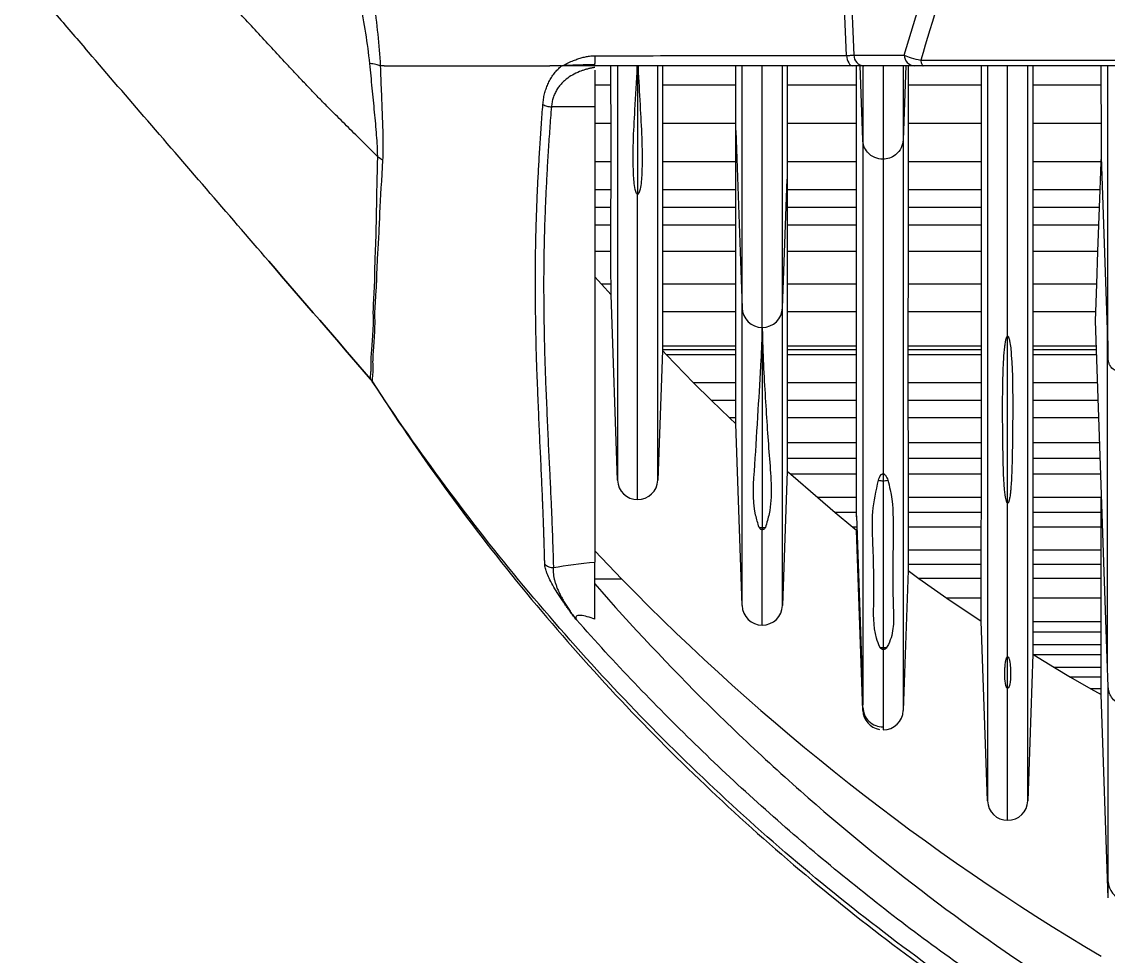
# Model space of a CAD drawing. Extents: x 9.3 to 87.2, y 0.6 to 68.8.
# Drawn here: x 34.091 to 36.881, y 4.716 to 7.114 of the extents above; entities that cross this region are included whole.
import ezdxf

# ---------------------------------------------------------------- set-up
doc = ezdxf.new("R2010")
doc.units = 0
doc.header["$MEASUREMENT"] = 0
doc.layers.add('OBJECT', color=7, linetype='CONTINUOUS')

msp = doc.modelspace()

# ---------------------------------------------------------------- linework, layer by layer
at = {"layer": 'OBJECT'}
for p, q in [((36.3994, 7.0162), (38.1525, 7.0162)), ((35.0219, 7.0012), (35.0117, 7.0012)), ((35.4771, 7.0012), (35.4786, 7.0012)), ((35.5625, 6.9899), (35.5625, 6.896)), ((35.604, 6.9517), (35.6039, 7.0012)), ((35.6725, 7), (35.6725, 6.6714)), ((35.7361, 7.0012), (35.7361, 6.9517)), ((35.9246, 6.9517), (35.9246, 7.0012)), ((36.0561, 7.0012), (36.0561, 6.9517)), ((36.2341, 6.9517), (36.2341, 7.0012)), ((36.2504, 6.8117), (36.2438, 7.0012)), ((36.3828, 7.0012), (36.2533, 7.0012)), ((36.3609, 7.0012), (36.3543, 6.8117)), ((36.3668, 7.0012), (36.3668, 6.9517)), ((38.1525, 7.0012), (36.4057, 7.0012)), ((36.555, 6.9517), (36.555, 7.0012)), ((36.687, 7.0012), (36.687, 6.9517)), ((36.863, 6.9517), (36.863, 7.0012)), ((35.604, 6.9517), (35.5625, 6.9517)), ((35.6041, 6.8531), (35.604, 6.9517)), ((35.7361, 6.9517), (35.7361, 6.8531)), ((35.9246, 6.9517), (35.7361, 6.9517)), ((35.9247, 6.8531), (35.9246, 6.9517)), ((36.0561, 6.9517), (36.056, 6.8531)), ((36.2341, 6.9517), (36.0561, 6.9517)), ((36.2342, 6.8531), (36.2341, 6.9517)), ((36.555, 6.9517), (36.3668, 6.9517)), ((36.3668, 6.9517), (36.3668, 6.8531)), ((36.5551, 6.8531), (36.555, 6.9517)), ((36.687, 6.9517), (36.6869, 6.8531)), ((36.863, 6.9517), (36.687, 6.9517)), ((36.8631, 6.8531), (36.863, 6.9517)), ((35.5625, 6.896), (35.451, 6.896)), ((35.5625, 6.896), (35.5625, 5.7279)), ((35.6041, 6.8531), (35.5625, 6.8531)), ((35.6041, 6.7554), (35.6041, 6.8531)), ((35.7361, 6.8531), (35.736, 6.7554)), ((35.9247, 6.8531), (35.7361, 6.8531)), ((35.9246, 6.7554), (35.9247, 6.8354)), ((35.9247, 6.8354), (35.9247, 6.8531)), ((35.9247, 6.8354), (35.9406, 6.3802)), ((36.056, 6.8531), (36.056, 6.7554)), ((36.2342, 6.8531), (36.056, 6.8531)), ((36.2342, 6.7554), (36.2342, 6.8531)), ((36.3668, 6.8531), (36.3668, 6.7554)), ((36.5551, 6.8531), (36.3668, 6.8531)), ((36.5551, 6.7554), (36.5551, 6.8531)), ((36.6869, 6.8531), (36.6869, 6.7554)), ((36.8631, 6.8531), (36.6869, 6.8531)), ((36.8631, 6.7676), (36.8631, 6.8531)), ((35.6041, 6.7554), (35.5625, 6.7554)), ((35.6041, 6.6833), (35.6041, 6.7554)), ((35.736, 6.7554), (35.7359, 6.6833)), ((35.9246, 6.7554), (35.736, 6.7554)), ((35.9245, 6.6833), (35.9246, 6.7554)), ((36.056, 6.7554), (36.056, 6.7105)), ((36.2342, 6.7554), (36.056, 6.7554)), ((36.2343, 6.6833), (36.2342, 6.7554)), ((36.3024, 6.7615), (36.3025, 6.7615)), ((36.3668, 6.7554), (36.3668, 6.6833)), ((36.5551, 6.7554), (36.3668, 6.7554)), ((36.5551, 6.6833), (36.5551, 6.7554)), ((36.6869, 6.7554), (36.6868, 6.6833)), ((36.8626, 6.7554), (36.6869, 6.7554)), ((36.8599, 6.6833), (36.8626, 6.7554)), ((36.8626, 6.7554), (36.8631, 6.7676)), ((36.8786, 6.3241), (36.8631, 6.7676)), ((36.0445, 6.3802), (36.056, 6.7105)), ((36.056, 6.7105), (36.056, 6.6833)), ((35.6041, 6.6833), (35.5625, 6.6833)), ((35.604, 6.6376), (35.6041, 6.6833)), ((35.7359, 6.6833), (35.7359, 6.6376)), ((35.9245, 6.6833), (35.7359, 6.6833)), ((35.9245, 6.6376), (35.9245, 6.6833)), ((36.2343, 6.6833), (36.056, 6.6833)), ((36.056, 6.6833), (36.0561, 6.6376)), ((36.2343, 6.6376), (36.2343, 6.6833)), ((36.3668, 6.6833), (36.3668, 6.6376)), ((36.5551, 6.6833), (36.3668, 6.6833)), ((36.5552, 6.6376), (36.5551, 6.6833)), ((36.6868, 6.6833), (36.6868, 6.6376)), ((36.8599, 6.6833), (36.6868, 6.6833)), ((36.8582, 6.6376), (36.8599, 6.6833)), ((35.604, 6.6376), (35.5625, 6.6376)), ((35.604, 6.5923), (35.604, 6.6376)), ((35.7359, 6.6376), (35.7359, 6.5923)), ((35.9245, 6.6376), (35.7359, 6.6376)), ((35.9245, 6.5923), (35.9245, 6.6376)), ((36.2343, 6.6376), (36.0561, 6.6376)), ((36.0561, 6.6376), (36.0561, 6.5923)), ((36.2343, 6.5923), (36.2343, 6.6376)), ((36.3668, 6.6376), (36.3668, 6.5923)), ((36.5552, 6.6376), (36.3668, 6.6376)), ((36.5552, 6.5923), (36.5552, 6.6376)), ((36.6868, 6.6376), (36.6868, 6.5923)), ((36.8582, 6.6376), (36.6868, 6.6376)), ((36.8566, 6.5923), (36.8582, 6.6376)), ((35.604, 6.5923), (35.5625, 6.5923)), ((35.604, 6.5252), (35.604, 6.5923)), ((35.7359, 6.5923), (35.736, 6.5252)), ((35.9245, 6.5923), (35.7359, 6.5923)), ((35.9245, 6.5252), (35.9245, 6.5923)), ((36.2343, 6.5923), (36.0561, 6.5923)), ((36.0561, 6.5923), (36.0562, 6.5252)), ((36.2344, 6.5252), (36.2343, 6.5923)), ((36.3668, 6.5923), (36.3667, 6.5252)), ((36.5552, 6.5923), (36.3668, 6.5923)), ((36.5552, 6.5252), (36.5552, 6.5923)), ((36.6868, 6.5923), (36.6868, 6.5252)), ((36.8566, 6.5923), (36.6868, 6.5923)), ((36.8542, 6.5252), (36.8566, 6.5923)), ((35.604, 6.5252), (35.5625, 6.5252)), ((35.736, 6.5252), (35.7361, 6.4408)), ((35.9245, 6.5252), (35.736, 6.5252)), ((35.9245, 6.4408), (35.9245, 6.5252)), ((36.2344, 6.5252), (36.0562, 6.5252)), ((36.0562, 6.5252), (36.0562, 6.4408)), ((36.2345, 6.4408), (36.2344, 6.5252)), ((36.3667, 6.5252), (36.3667, 6.4408)), ((36.5552, 6.5252), (36.3667, 6.5252)), ((36.5552, 6.4408), (36.5552, 6.5252)), ((36.6868, 6.5252), (36.6868, 6.4408)), ((36.8542, 6.5252), (36.6868, 6.5252)), ((36.8513, 6.4408), (36.8542, 6.5252)), ((35.5625, 6.4602), (35.5796, 6.4408)), ((35.5796, 6.4408), (35.6042, 6.4135)), ((35.6041, 6.4408), (35.5796, 6.4408)), ((35.7361, 6.4408), (35.7361, 6.3702)), ((35.9245, 6.4408), (35.7361, 6.4408)), ((35.9244, 6.3702), (35.9245, 6.4408)), ((36.0562, 6.4408), (36.0562, 6.3702)), ((36.2345, 6.4408), (36.0562, 6.4408)), ((36.2345, 6.3702), (36.2345, 6.4408)), ((36.3667, 6.4408), (36.3666, 6.3702)), ((36.5552, 6.4408), (36.3667, 6.4408)), ((36.5552, 6.3702), (36.5552, 6.4408)), ((36.6868, 6.4408), (36.6868, 6.3702)), ((36.8513, 6.4408), (36.6868, 6.4408)), ((36.8489, 6.3702), (36.8513, 6.4408)), ((35.6208, 5.9382), (35.6042, 6.4135)), ((35.9244, 6.3702), (35.7361, 6.3702)), ((35.9242, 6.2823), (35.9244, 6.3702)), ((36.0562, 6.3702), (36.0563, 6.2823)), ((36.2345, 6.3702), (36.0562, 6.3702)), ((36.2346, 6.2823), (36.2345, 6.3702)), ((36.3666, 6.3702), (36.3666, 6.2823)), ((36.5552, 6.3702), (36.3666, 6.3702)), ((36.5552, 6.2823), (36.5552, 6.3702)), ((36.6868, 6.3702), (36.6868, 6.2823)), ((36.8489, 6.3702), (36.6868, 6.3702)), ((36.848, 6.3469), (36.8489, 6.3702)), ((36.8792, 5.4553), (36.848, 6.3469)), ((35.9925, 6.3299), (35.9925, 6.3299)), ((35.9925, 6.3299), (35.9925, 5.8164)), ((36.6225, 5.8792), (36.6225, 6.3074)), ((35.7359, 6.2823), (35.7359, 6.2724)), ((35.9242, 6.2823), (35.7359, 6.2823)), ((35.9242, 6.2724), (35.9242, 6.2823)), ((36.0563, 6.2823), (36.0563, 6.2724)), ((36.2346, 6.2823), (36.0563, 6.2823)), ((36.2346, 6.2724), (36.2346, 6.2823)), ((36.3666, 6.2823), (36.3666, 6.2724)), ((36.5552, 6.2823), (36.3666, 6.2823)), ((36.5552, 6.2724), (36.5552, 6.2823)), ((36.6868, 6.2823), (36.6868, 6.2724)), ((36.8503, 6.2823), (36.6868, 6.2823)), ((35.7359, 6.2709), (35.7243, 5.9382)), ((35.7359, 6.2724), (35.7359, 6.2709)), ((35.9242, 6.2724), (35.7359, 6.2724)), ((35.7359, 6.2709), (35.7465, 6.2598)), ((35.7465, 6.2598), (35.8163, 6.1881)), ((35.9242, 6.2598), (35.7465, 6.2598)), ((35.9242, 6.2598), (35.9242, 6.2724)), ((35.9242, 6.1881), (35.9242, 6.2598)), ((36.0563, 6.2724), (36.0563, 6.2598)), ((36.2346, 6.2724), (36.0563, 6.2724)), ((36.0563, 6.2598), (36.0564, 6.1881)), ((36.2346, 6.2598), (36.0563, 6.2598)), ((36.2346, 6.2598), (36.2346, 6.2724)), ((36.2346, 6.1881), (36.2346, 6.2598)), ((36.3666, 6.2724), (36.3666, 6.2598)), ((36.5552, 6.2724), (36.3666, 6.2724)), ((36.3666, 6.2598), (36.3666, 6.1881)), ((36.5552, 6.2598), (36.3666, 6.2598)), ((36.5551, 6.1881), (36.5552, 6.2598)), ((36.5552, 6.2598), (36.5552, 6.2724)), ((36.6868, 6.2724), (36.6868, 6.2598)), ((36.8506, 6.2724), (36.6868, 6.2724)), ((36.6868, 6.2598), (36.6868, 6.1881)), ((36.8511, 6.2598), (36.6868, 6.2598)), ((35.8163, 6.1881), (35.8619, 6.1427)), ((35.9242, 6.1881), (35.8163, 6.1881)), ((35.9242, 6.1427), (35.9242, 6.1881)), ((36.0564, 6.1881), (36.0565, 6.1427)), ((36.2346, 6.1881), (36.0564, 6.1881)), ((36.2346, 6.1427), (36.2346, 6.1881)), ((36.3666, 6.1881), (36.3666, 6.1427)), ((36.5551, 6.1881), (36.3666, 6.1881)), ((36.5551, 6.1427), (36.5551, 6.1881)), ((36.6868, 6.1881), (36.6869, 6.1427)), ((36.8536, 6.1881), (36.6868, 6.1881)), ((35.8619, 6.1427), (35.9081, 6.0979)), ((35.9242, 6.1427), (35.8619, 6.1427)), ((35.9243, 6.0979), (35.9242, 6.1427)), ((36.0565, 6.1427), (36.0566, 6.0979)), ((36.2346, 6.1427), (36.0565, 6.1427)), ((36.2346, 6.0979), (36.2346, 6.1427)), ((36.3666, 6.1427), (36.3666, 6.0979)), ((36.5551, 6.1427), (36.3666, 6.1427)), ((36.5551, 6.0979), (36.5551, 6.1427)), ((36.6869, 6.1427), (36.6869, 6.0979)), ((36.8552, 6.1427), (36.6869, 6.1427)), ((35.9081, 6.0979), (35.9243, 6.0827)), ((35.9243, 6.0979), (35.9081, 6.0979)), ((35.9243, 6.0827), (35.9243, 6.0979)), ((35.9406, 5.6164), (35.9243, 6.0827)), ((36.0566, 6.0979), (36.0566, 6.0338)), ((36.2346, 6.0979), (36.0566, 6.0979)), ((36.2345, 6.0338), (36.2346, 6.0979)), ((36.3666, 6.0979), (36.3667, 6.0338)), ((36.5551, 6.0979), (36.3666, 6.0979)), ((36.5551, 6.0338), (36.5551, 6.0979)), ((36.6869, 6.0979), (36.6869, 6.0338)), ((36.8567, 6.0979), (36.6869, 6.0979)), ((36.0566, 6.0338), (36.0566, 5.9933)), ((36.2345, 6.0338), (36.0566, 6.0338)), ((36.2344, 5.9933), (36.2345, 6.0338)), ((36.3667, 6.0338), (36.3667, 5.9933)), ((36.5551, 6.0338), (36.3667, 6.0338)), ((36.5551, 5.9933), (36.5551, 6.0338)), ((36.6869, 6.0338), (36.6869, 5.9933)), ((36.859, 6.0338), (36.6869, 6.0338)), ((36.2344, 5.9933), (36.0566, 5.9933)), ((36.2343, 5.9536), (36.2344, 5.9933)), ((36.3667, 5.9933), (36.3668, 5.9536)), ((36.5551, 5.9933), (36.3667, 5.9933)), ((36.5551, 5.9536), (36.5551, 5.9933)), ((36.6869, 5.9933), (36.6869, 5.9536)), ((36.8604, 5.9933), (36.6869, 5.9933)), ((36.0565, 5.9615), (36.0445, 5.6164)), ((36.0565, 5.9615), (36.0655, 5.9536)), ((36.0655, 5.9536), (36.135, 5.8934)), ((36.2343, 5.9536), (36.0655, 5.9536)), ((36.2343, 5.8934), (36.2343, 5.9536)), ((36.3025, 5.9547), (36.3025, 5.9368)), ((36.3668, 5.9536), (36.3669, 5.8934)), ((36.5551, 5.9536), (36.3668, 5.9536)), ((36.555, 5.8934), (36.5551, 5.9536)), ((36.6869, 5.9536), (36.6869, 5.8934)), ((36.8618, 5.9536), (36.6869, 5.9536)), ((36.3025, 5.9368), (36.3025, 5.5085)), ((36.135, 5.8934), (36.1797, 5.8553)), ((36.2343, 5.8934), (36.135, 5.8934)), ((36.2343, 5.8553), (36.2343, 5.8934)), ((36.3669, 5.8934), (36.367, 5.8553)), ((36.555, 5.8934), (36.3669, 5.8934)), ((36.555, 5.8553), (36.555, 5.8934)), ((36.6869, 5.8934), (36.687, 5.8553)), ((36.8627, 5.8934), (36.6869, 5.8934)), ((36.8626, 5.8553), (36.8627, 5.8934)), ((36.1797, 5.8553), (36.2253, 5.8172)), ((36.2343, 5.8553), (36.1797, 5.8553)), ((36.2341, 5.8468), (36.2505, 5.3771)), ((36.2343, 5.8443), (36.2343, 5.8553)), ((36.367, 5.8553), (36.367, 5.8172)), ((36.555, 5.8553), (36.367, 5.8553)), ((36.5549, 5.8172), (36.555, 5.8553)), ((36.687, 5.8553), (36.687, 5.8172)), ((36.8626, 5.8553), (36.687, 5.8553)), ((36.8625, 5.8172), (36.8626, 5.8553)), ((35.9925, 5.8164), (35.9925, 5.8109)), ((36.2253, 5.8172), (36.2344, 5.8099)), ((36.2344, 5.8172), (36.2253, 5.8172)), ((36.2505, 5.3474), (36.2344, 5.8099)), ((36.367, 5.8172), (36.367, 5.7587)), ((36.5549, 5.8172), (36.367, 5.8172)), ((36.5548, 5.7587), (36.5549, 5.8172)), ((36.687, 5.8172), (36.687, 5.7587)), ((36.8625, 5.8172), (36.687, 5.8172)), ((36.8624, 5.7587), (36.8625, 5.8172)), ((35.6322, 5.6839), (35.5625, 5.7564)), ((36.367, 5.7587), (36.367, 5.7219)), ((36.5548, 5.7587), (36.367, 5.7587)), ((36.5547, 5.7219), (36.5548, 5.7587)), ((36.687, 5.7587), (36.6871, 5.7219)), ((36.8624, 5.7587), (36.687, 5.7587)), ((36.8623, 5.7219), (36.8624, 5.7587)), ((36.367, 5.7219), (36.367, 5.7064)), ((36.5547, 5.7219), (36.367, 5.7219)), ((36.5547, 5.6858), (36.5547, 5.7219)), ((36.6871, 5.7219), (36.6873, 5.6858)), ((36.8623, 5.7219), (36.6871, 5.7219)), ((36.8623, 5.6858), (36.8623, 5.7219)), ((36.367, 5.7064), (36.3545, 5.3474)), ((36.367, 5.7064), (36.3948, 5.6858)), ((35.6322, 5.6839), (35.5625, 5.6839)), ((36.3948, 5.6858), (36.4666, 5.6355)), ((36.5547, 5.6858), (36.3948, 5.6858)), ((36.5547, 5.6355), (36.5547, 5.6858)), ((36.6873, 5.6858), (36.6874, 5.6355)), ((36.8623, 5.6858), (36.6873, 5.6858)), ((36.8622, 5.6355), (36.8623, 5.6858)), ((36.4666, 5.6355), (36.5547, 5.5767)), ((36.5547, 5.6355), (36.4666, 5.6355)), ((36.6874, 5.6355), (36.6875, 5.5746)), ((36.8622, 5.6355), (36.6874, 5.6355)), ((36.8622, 5.5746), (36.8622, 5.6355)), ((36.5708, 5.1152), (36.5547, 5.5767)), ((36.6875, 5.5746), (36.6875, 5.5482)), ((36.8622, 5.5746), (36.6875, 5.5746)), ((36.8622, 5.5482), (36.8622, 5.5746)), ((36.6875, 5.5482), (36.6874, 5.5153)), ((36.8622, 5.5482), (36.6875, 5.5482)), ((36.8622, 5.5153), (36.8622, 5.5482)), ((36.3025, 5.5085), (36.3025, 5.5034)), ((36.6874, 5.5153), (36.6874, 5.4912)), ((36.8622, 5.5153), (36.6874, 5.5153)), ((36.8623, 5.4895), (36.8622, 5.5153)), ((36.6225, 5.4043), (36.6225, 5.485)), ((36.6874, 5.4912), (36.6743, 5.1152)), ((36.6874, 5.4912), (36.6901, 5.4895)), ((36.6901, 5.4895), (36.7424, 5.4572)), ((36.8623, 5.4895), (36.6901, 5.4895)), ((36.8624, 5.4572), (36.8623, 5.4895)), ((36.7424, 5.4572), (36.7835, 5.4327)), ((36.8624, 5.4572), (36.7424, 5.4572)), ((36.8625, 5.4327), (36.8624, 5.4572)), ((36.8808, 5.4075), (36.8792, 5.4553)), ((36.7835, 5.4327), (36.8359, 5.4026)), ((36.8625, 5.4327), (36.7835, 5.4327)), ((36.8626, 5.4026), (36.8625, 5.4327)), ((36.8359, 5.4026), (36.8626, 5.3879)), ((36.8626, 5.4026), (36.8359, 5.4026)), ((36.8626, 5.3879), (36.8626, 5.4026)), ((36.8808, 4.8665), (36.8626, 5.3879)), ((36.3025, 5.3062), (36.3025, 5.2972))]:
    msp.add_line(p, q, dxfattribs=at)
at = {"layer": 'OBJECT', "flags": 128}
for points in [[(36.209, 7.0281), (36.2096, 7.0227), (36.2107, 7.0176), (36.2123, 7.013), (36.2143, 7.0089), (36.2167, 7.0057), (36.2194, 7.0032), (36.2222, 7.0018), (36.2252, 7.0012)], [(36.2277, 7.0286), (36.2586, 7.0286), (36.3572, 7.0286)], [(36.3994, 7.0162), (36.3999, 7.013), (36.4006, 7.01), (36.4013, 7.0074), (36.4021, 7.0053), (36.4029, 7.0035), (36.4038, 7.0023), (36.4048, 7.0015), (36.4057, 7.0012)]]:
    msp.add_lwpolyline(points, dxfattribs=at)
at = {"layer": 'OBJECT'}
for centre, radius, start, end in [((36.2553, 7.0288), 0.0277, 180.4695, 265.7537), ((36.3848, 7.0288), 0.0277, 180.5004, 265.7566), ((35.9925, 6.382), 0.052, 182, 270), ((35.9925, 6.382), 0.052, 270, 358), ((35.6725, 5.94), 0.0518, 182, 270), ((35.6725, 5.94), 0.0518, 270, 358), ((36.3025, 5.9986), 0.0619, 258.9913, 270.0219), ((36.3025, 5.9986), 0.0619, 269.9777, 281.4287), ((35.9925, 5.8719), 0.0555, 261.4708, 270.0071), ((35.9925, 5.8719), 0.0555, 269.993, 278.5293), ((39.9245, 9.8762), 6, 224.32505, 239.31396), ((35.9925, 5.6182), 0.052, 182, 270), ((35.9925, 5.6182), 0.052, 270, 358), ((36.3025, 5.5631), 0.0546, 261.3779, 270.0013), ((36.3025, 5.5631), 0.0545, 269.9928, 280.2274), ((36.3025, 5.3492), 0.052, 182, 259.6776), ((36.3025, 5.3492), 0.052, 270.0069, 358), ((36.6225, 5.117), 0.0518, 182, 270), ((36.6225, 5.117), 0.0518, 270, 358), ((36.9301, 4.9094), 0.0494, 182.3305, 255.4968)]:
    msp.add_arc(centre, radius, start, end, dxfattribs=at)
for points, knots in [([(36.209, 7.0281), (36.1793, 7.6739), (36.1514, 8.3211), (36.118, 9.2932), (36.1083, 9.6174), (36.0925, 10.266), (36.0863, 10.5904), (36.0818, 10.915)], [0, 0, 0, 0, 0.5, 0.5, 0.75, 0.75, 1, 1, 1, 1]), ([(36.1049, 10.9146), (36.1093, 10.5901), (36.1153, 10.2657), (36.1307, 9.6173), (36.1401, 9.2932), (36.1724, 8.3213), (36.1993, 7.6742), (36.2277, 7.0286)], [0, 0, 0, 0, 0.25, 0.25, 0.5, 0.5, 1, 1, 1, 1]), ([(35.005, 6.7682), (34.9925, 6.7806), (34.9674, 6.8056), (34.9298, 6.843), (34.8978, 6.8746), (34.871, 6.9013), (34.8491, 6.9238), (34.8258, 6.9481), (34.8011, 6.9742), (34.7716, 7.0059), (34.7376, 7.0426), (34.6996, 7.0835), (34.6632, 7.1229), (34.6267, 7.1622), (34.5885, 7.2028), (34.5465, 7.2472), (34.4993, 7.2967), (34.4456, 7.3525), (34.3833, 7.417), (34.3176, 7.4847), (34.2598, 7.5442), (34.2211, 7.5842), (34.1988, 7.6072), (34.1847, 7.622), (34.1703, 7.637), (34.156, 7.6521), (34.1384, 7.6707), (34.1176, 7.6925), (34.1014, 7.7092), (34.0933, 7.7176)], [0, 0, 0, 0, 0.040454, 0.080876, 0.12127, 0.143512, 0.167414, 0.192978, 0.220205, 0.249095, 0.291419, 0.33375, 0.376088, 0.413308, 0.455601, 0.502972, 0.552415, 0.611203, 0.679356, 0.756898, 0.826467, 0.868762, 0.883758, 0.899552, 0.915361, 0.931184, 0.947021, 0.973443, 1, 1, 1, 1]), ([(34.9849, 7.0071), (34.9821, 7.0331), (34.9786, 7.0592), (34.9704, 7.1113), (34.9658, 7.1374), (34.9505, 7.2156), (34.9384, 7.2678), (34.9247, 7.32)], [0, 0, 0, 0, 0.25, 0.25, 0.5, 0.5, 1, 1, 1, 1]), ([(34.9659, 7.3287), (34.9774, 7.2737), (34.9872, 7.2189), (35.0028, 7.1097), (35.0088, 7.0553), (35.0117, 7.0013)], [0, 0, 0, 0, 0.5, 0.5, 1, 1, 1, 1]), ([(34.0911, 7.2338), (34.0977, 7.2263), (34.1044, 7.2187), (34.1178, 7.2033), (34.1246, 7.1956), (34.1448, 7.1724), (34.1583, 7.1569), (34.1988, 7.1102), (34.2258, 7.079), (34.2528, 7.0477)], [0, 0, 0, 0, 0.125, 0.125, 0.25, 0.25, 0.5, 0.5, 1, 1, 1, 1]), ([(34.7256, 6.4998), (34.6187, 6.6238), (34.5117, 6.7477), (34.4047, 6.8717), (34.3541, 6.9303), (34.3034, 6.989), (34.2528, 7.0477)], [0, 0, 0, 0, 0.01248017, 0.01248017, 0.01248017, 0.01838969, 0.01838969, 0.01838969, 0.01838969]), ([(35.0117, 7.0013), (35.0086, 7.0027), (35.0047, 7.0039), (34.9956, 7.0059), (34.9904, 7.0066), (34.9849, 7.0071)], [0, 0, 0, 0, 0.5, 0.5, 1, 1, 1, 1]), ([(35.005, 6.7682), (35.005, 6.7703), (35.005, 6.7726), (35.0049, 6.777), (35.0049, 6.7793), (35.0047, 6.7861), (35.0045, 6.7906), (35.0038, 6.8045), (35.0031, 6.8139), (35.0009, 6.8426), (34.9991, 6.8624), (34.9952, 6.9028), (34.9931, 6.9235), (34.989, 6.965), (34.9869, 6.986), (34.9849, 7.0071)], [0, 0, 0, 0, 0.03125, 0.03125, 0.0625, 0.0625, 0.125, 0.125, 0.25, 0.25, 0.5, 0.5, 0.75, 0.75, 1, 1, 1, 1]), ([(35.5625, 7.0035), (35.5611, 7.0035), (35.5582, 7.0036), (35.5539, 7.0036), (35.5496, 7.0036), (35.5454, 7.0036), (35.5411, 7.0036), (35.5368, 7.0036), (35.5326, 7.0035), (35.5284, 7.0034), (35.5243, 7.0033), (35.5202, 7.0032), (35.5161, 7.0031), (35.5121, 7.0029), (35.5081, 7.0028), (35.5042, 7.0026), (35.5003, 7.0024), (35.4974, 7.0023), (35.4954, 7.0022), (35.4942, 7.0021), (35.4931, 7.0021), (35.492, 7.002), (35.4908, 7.0019), (35.4897, 7.0019), (35.4886, 7.0018), (35.4875, 7.0018), (35.4864, 7.0017), (35.4853, 7.0016), (35.4842, 7.0016), (35.483, 7.0015), (35.4819, 7.0014), (35.4808, 7.0014), (35.4797, 7.0013), (35.479, 7.0013), (35.4786, 7.0012)], [0, 0, 0, 0, 0.047818, 0.095637, 0.143455, 0.191273, 0.239092, 0.28691, 0.334728, 0.382546, 0.430365, 0.478183, 0.526001, 0.57382, 0.621638, 0.669456, 0.717275, 0.765093, 0.779775, 0.794456, 0.809138, 0.82382, 0.838501, 0.853183, 0.867865, 0.882546, 0.897228, 0.91191, 0.926592, 0.941273, 0.955955, 0.970637, 0.985318, 1, 1, 1, 1]), ([(35.4787, 7.0012), (35.4839, 7.0039), (35.4936, 7.0086), (35.507, 7.0147), (35.5189, 7.0193), (35.53, 7.0227), (35.541, 7.0252), (35.5518, 7.0268), (35.559, 7.027), (35.5625, 7.0271)], [0, 0, 0, 0, 0.200388, 0.367105, 0.500152, 0.633448, 0.760961, 0.883019, 1, 1, 1, 1]), ([(35.5625, 7.0271), (35.6595, 7.0273), (35.7619, 7.0275), (35.9237, 7.0277), (35.979, 7.0278), (36.0922, 7.0279), (36.15, 7.028), (36.209, 7.0281)], [0, 0, 0, 0, 0.5, 0.5, 0.75, 0.75, 1, 1, 1, 1]), ([(35.5625, 7.0271), (35.5625, 7.0262), (35.5625, 7.0243), (35.5625, 7.0216), (35.5625, 7.0186), (35.5625, 7.0154), (35.5625, 7.0134), (35.5625, 7.0124)], [0, 0, 0, 0, 0.1615011, 0.3279426, 0.5005839, 0.7411722, 1, 1, 1, 1]), ([(35.5625, 7.0035), (35.5625, 7.0044), (35.5625, 7.0057), (35.5625, 7.0073), (35.5625, 7.0074), (35.5625, 7.0076)], [0.3137582, 0.3137582, 0.3137582, 0.3137582, 0.5, 0.5, 0.5156324, 0.5156324, 0.5156324, 0.5156324]), ([(36.209, 7.0281), (36.2128, 7.0281), (36.2163, 7.0282), (36.2225, 7.0284), (36.2253, 7.0285), (36.2277, 7.0286)], [0, 0, 0, 0, 0.5, 0.5, 1, 1, 1, 1]), ([(36.3572, 7.0286), (36.3618, 7.0261), (36.3679, 7.0238), (36.3824, 7.0195), (36.3906, 7.0176), (36.3994, 7.0162)], [0, 0, 0, 0, 0.5, 0.5, 1, 1, 1, 1]), ([(35.0117, 7.0012), (35.0125, 6.9794), (35.0133, 6.9579), (35.015, 6.9154), (35.0159, 6.8944), (35.0174, 6.8535), (35.0181, 6.8336), (35.0187, 6.7952), (35.0186, 6.7766), (35.0176, 6.7591)], [0, 0, 0, 0, 0.25, 0.25, 0.5, 0.5, 0.75, 0.75, 1, 1, 1, 1]), ([(35.4292, 6.9022), (35.4294, 6.9045), (35.4299, 6.9092), (35.4308, 6.9161), (35.432, 6.9228), (35.4335, 6.9294), (35.4352, 6.9359), (35.4372, 6.9422), (35.4395, 6.9483), (35.442, 6.9543), (35.4458, 6.9623), (35.4513, 6.9719), (35.4589, 6.9827), (35.4674, 6.9926), (35.4739, 6.9983), (35.4771, 7.0012)], [0, 0, 0, 0, 0.054322, 0.108661, 0.163139, 0.217878, 0.272998, 0.328615, 0.384841, 0.441785, 0.499551, 0.620756, 0.744067, 0.870246, 1, 1, 1, 1]), ([(35.5625, 6.9974), (35.5596, 6.9969), (35.5538, 6.9958), (35.5455, 6.9938), (35.5377, 6.9916), (35.5305, 6.9892), (35.5193, 6.985), (35.5052, 6.9784), (35.4909, 6.9688), (35.4801, 6.9593), (35.4721, 6.9504), (35.4653, 6.9407), (35.4598, 6.9304), (35.4556, 6.9195), (35.4525, 6.9081), (35.4515, 6.9), (35.451, 6.896)], [0, 0, 0, 0, 0.05589, 0.109189, 0.159906, 0.208053, 0.253641, 0.384728, 0.504777, 0.583141, 0.658376, 0.730797, 0.800758, 0.868654, 0.934913, 1, 1, 1, 1]), ([(35.5625, 7.0012), (35.5611, 7.0012), (35.5582, 7.0012), (35.5539, 7.0012), (35.5496, 7.0012), (35.5453, 7.0012), (35.541, 7.0012), (35.5368, 7.0012), (35.5325, 7.0012), (35.5283, 7.0012), (35.5242, 7.0012), (35.52, 7.0012), (35.5159, 7.0012), (35.5119, 7.0012), (35.5079, 7.0012), (35.504, 7.0012), (35.5002, 7.0012), (35.4972, 7.0012), (35.4952, 7.0012), (35.4941, 7.0012), (35.493, 7.0012), (35.4918, 7.0012), (35.4907, 7.0012), (35.4896, 7.0012), (35.4885, 7.0012), (35.4874, 7.0012), (35.4863, 7.0012), (35.4852, 7.0012), (35.4841, 7.0012), (35.483, 7.0012), (35.4819, 7.0012), (35.4808, 7.0012), (35.4797, 7.0012), (35.479, 7.0012), (35.4786, 7.0012)], [0, 0, 0, 0, 0.047818, 0.095637, 0.143455, 0.191273, 0.239092, 0.28691, 0.334728, 0.382546, 0.430365, 0.478183, 0.526001, 0.57382, 0.621638, 0.669456, 0.717275, 0.765093, 0.779775, 0.794456, 0.809138, 0.82382, 0.838501, 0.853183, 0.867865, 0.882546, 0.897228, 0.91191, 0.926592, 0.941273, 0.955955, 0.970637, 0.985318, 1, 1, 1, 1]), ([(36.2252, 7.0012), (36.1645, 7.0012), (36.1051, 7.0012), (35.9888, 7.0012), (35.9321, 7.0012), (35.7662, 7.0012), (35.6615, 7.0012), (35.5625, 7.0012)], [0, 0, 0, 0, 0.25, 0.25, 0.5, 0.5, 1, 1, 1, 1]), ([(35.6208, 7.0012), (35.6208, 6.9801), (35.6208, 6.9088), (35.6208, 6.7885), (35.6208, 6.6303), (35.6208, 6.4678), (35.6208, 6.3214), (35.6208, 6.1895), (35.6208, 6.079), (35.6208, 6.0001), (35.6208, 5.9481), (35.6208, 5.9415), (35.6208, 5.9382)], [0, 0, 0, 0, 0.036087, 0.121484, 0.217181, 0.326474, 0.448113, 0.550998, 0.658884, 0.770331, 0.884355, 1, 1, 1, 1]), ([(35.6725, 6.6714), (35.6724, 6.6714), (35.6721, 6.6715), (35.6715, 6.6717), (35.6705, 6.6725), (35.668, 6.6766), (35.6639, 6.694), (35.6587, 6.7646), (35.6639, 6.868), (35.6705, 6.9622), (35.6715, 7.0006), (35.6715, 7.0012)], [0, 0, 0, 0, 0.000804, 0.001863, 0.003805, 0.010427, 0.04197, 0.167308, 0.667988, 0.9947, 1, 1, 1, 1]), ([(35.6736, 7.0012), (35.6736, 6.999), (35.6738, 6.9934), (35.6756, 6.9557), (35.6808, 6.8638), (35.6862, 6.7655), (35.6813, 6.6946), (35.6771, 6.677), (35.6748, 6.6727), (35.6736, 6.6717), (35.673, 6.6715), (35.6727, 6.6714), (35.6725, 6.6714)], [0, 0, 0, 0, 0.0194955, 0.0482818, 0.3280505, 0.8304618, 0.9562133, 0.9877841, 0.9957433, 0.9979296, 0.9990803, 1, 1, 1, 1]), ([(35.7243, 5.9382), (35.7243, 5.9419), (35.7243, 5.9494), (35.7243, 6.0076), (35.7243, 6.0959), (35.7243, 6.2185), (35.7243, 6.3484), (35.7243, 6.4889), (35.7243, 6.6395), (35.7243, 6.794), (35.7243, 6.9115), (35.7243, 6.9809), (35.7243, 7.0012)], [0, 0, 0, 0, 0.122602, 0.243319, 0.361, 0.474446, 0.581833, 0.68175, 0.788271, 0.881698, 0.965359, 1, 1, 1, 1]), ([(35.9406, 6.3802), (35.9406, 6.4422), (35.9406, 6.5662), (35.9406, 6.7714), (35.9406, 6.9219), (35.9406, 7.0012)], [0, 0, 0, 0, 0.3212824, 0.642404, 1, 1, 1, 1]), ([(35.9925, 6.33), (35.9925, 6.3919), (35.9925, 6.5157), (35.9925, 6.7369), (35.9925, 6.9047), (35.9925, 7.0012)], [0, 0, 0, 0, 0.2980689, 0.5959884, 1, 1, 1, 1]), ([(36.0445, 6.3802), (36.0445, 6.4422), (36.0445, 6.5662), (36.0445, 6.7714), (36.0445, 6.9219), (36.0445, 7.0012)], [0, 0, 0, 0, 0.3212824, 0.642404, 1, 1, 1, 1]), ([(36.2533, 7.0012), (36.2498, 7.0012), (36.2456, 7.0012), (36.2362, 7.0012), (36.2309, 7.0012), (36.2252, 7.0012)], [0, 0, 0, 0, 0.5, 0.5, 1, 1, 1, 1]), ([(36.2504, 7.0012), (36.2504, 6.9763), (36.2504, 6.9122), (36.2504, 6.8498), (36.2504, 6.8117)], [0, 0, 0, 0, 0.388563, 1, 1, 1, 1]), ([(36.3025, 7.0012), (36.3025, 6.9593), (36.3025, 6.8783), (36.3025, 6.7995), (36.3025, 6.7615)], [0, 0, 0, 0, 0.517367, 1, 1, 1, 1]), ([(36.3543, 7.0012), (36.3543, 6.9763), (36.3543, 6.9122), (36.3543, 6.8498), (36.3543, 6.8117)], [0, 0, 0, 0, 0.3885632, 1, 1, 1, 1]), ([(36.4057, 7.0012), (36.4009, 7.0012), (36.3964, 7.0012), (36.3886, 7.0012), (36.3854, 7.0012), (36.3828, 7.0012)], [0, 0, 0, 0, 0.5, 0.5, 1, 1, 1, 1]), ([(36.5708, 7.0012), (36.5708, 6.9377), (36.5708, 6.7826), (36.5708, 6.5528), (36.5708, 6.317), (36.5708, 6.1035), (36.5708, 5.903), (36.5708, 5.7203), (36.5708, 5.5616), (36.5708, 5.4222), (36.5708, 5.2892), (36.5708, 5.1916), (36.5708, 5.1276), (36.5708, 5.1193), (36.5708, 5.1152)], [0, 0, 0, 0, 0.0663565, 0.1619168, 0.2506975, 0.3330027, 0.4146365, 0.5014721, 0.5748651, 0.6528443, 0.7353332, 0.8213619, 0.9099109, 1, 1, 1, 1]), ([(36.6225, 6.3074), (36.6225, 6.3692), (36.6225, 6.4964), (36.6225, 6.7262), (36.6225, 6.8992), (36.6225, 7.0012)], [0, 0, 0, 0, 0.27922, 0.57526, 1, 1, 1, 1]), ([(36.6743, 5.1152), (36.6743, 5.119), (36.6743, 5.1265), (36.6743, 5.1851), (36.6743, 5.2741), (36.6743, 5.3977), (36.6743, 5.5296), (36.6743, 5.6683), (36.6743, 5.8131), (36.6743, 5.9742), (36.6743, 6.1506), (36.6743, 6.3552), (36.6743, 6.5809), (36.6743, 6.798), (36.6743, 6.943), (36.6743, 7.0012)], [0, 0, 0, 0, 0.08602, 0.170676, 0.253119, 0.332476, 0.407805, 0.478951, 0.545935, 0.608976, 0.68551, 0.763919, 0.848697, 0.939215, 1, 1, 1, 1]), ([(36.88, 6.2815), (36.88, 6.2815), (36.88, 6.4008), (36.8799, 6.603), (36.8798, 6.8444), (36.8798, 6.9571), (36.8797, 7.0012)], [0, 0, 0, 0, 0.000003, 0.548311, 0.823253, 1, 1, 1, 1]), ([(35.434, 5.7229), (35.4339, 5.7262), (35.4337, 5.7327), (35.4335, 5.7429), (35.4332, 5.7533), (35.4329, 5.764), (35.4326, 5.775), (35.4322, 5.7862), (35.4319, 5.7977), (35.4315, 5.8095), (35.4311, 5.8214), (35.4306, 5.8336), (35.4302, 5.846), (35.4297, 5.8587), (35.4292, 5.8715), (35.4286, 5.8845), (35.4281, 5.8977), (35.4273, 5.9161), (35.4262, 5.94), (35.4248, 5.9716), (35.4232, 6.003), (35.4211, 6.0464), (35.4188, 6.1018), (35.4164, 6.1625), (35.4142, 6.2134), (35.4124, 6.266), (35.4109, 6.3344), (35.41, 6.4065), (35.4099, 6.4657), (35.4103, 6.5109), (35.4111, 6.5566), (35.4124, 6.6034), (35.4141, 6.6511), (35.4162, 6.6996), (35.4188, 6.749), (35.4218, 6.7992), (35.4252, 6.8502), (35.4279, 6.8848), (35.4292, 6.9022)], [0, 0, 0, 0, 0.016581, 0.033042, 0.049381, 0.065601, 0.081702, 0.097684, 0.113549, 0.129297, 0.144927, 0.160442, 0.175841, 0.191124, 0.206293, 0.221347, 0.236287, 0.251113, 0.282571, 0.313483, 0.349046, 0.375704, 0.437887, 0.500148, 0.531365, 0.562666, 0.625533, 0.688314, 0.720165, 0.750775, 0.781856, 0.812934, 0.844021, 0.875127, 0.906266, 0.937449, 0.968689, 1, 1, 1, 1]), ([(35.4292, 6.9022), (35.4319, 6.9005), (35.4354, 6.8991), (35.4429, 6.8969), (35.447, 6.8963), (35.451, 6.896)], [0, 0, 0, 0, 0.5, 0.5, 1, 1, 1, 1]), ([(35.451, 6.896), (35.4503, 6.8867), (35.4488, 6.8681), (35.4467, 6.8405), (35.4448, 6.813), (35.443, 6.7859), (35.4413, 6.759), (35.4398, 6.7324), (35.4384, 6.706), (35.4371, 6.6799), (35.4359, 6.6541), (35.4349, 6.6285), (35.4339, 6.6032), (35.4332, 6.5782), (35.4325, 6.5535), (35.432, 6.529), (35.4311, 6.4807), (35.431, 6.4043), (35.4321, 6.3266), (35.4334, 6.2693), (35.4347, 6.2234), (35.4372, 6.1647), (35.4401, 6.0949), (35.4426, 6.0376), (35.4447, 5.9941), (35.4463, 5.9641), (35.4478, 5.9336), (35.4491, 5.9046), (35.4504, 5.8756), (35.4515, 5.8492), (35.4526, 5.8238), (35.4535, 5.7995), (35.4543, 5.7762), (35.455, 5.754), (35.4557, 5.733), (35.456, 5.72), (35.4562, 5.7136)], [0, 0, 0, 0, 0.016785, 0.03354, 0.050266, 0.066963, 0.083631, 0.100271, 0.116883, 0.133466, 0.150022, 0.16655, 0.183051, 0.199525, 0.215973, 0.232393, 0.248788, 0.3144, 0.391844, 0.419474, 0.445633, 0.499183, 0.561506, 0.623727, 0.654865, 0.686003, 0.712726, 0.748473, 0.778937, 0.809679, 0.8407, 0.872001, 0.903582, 0.935441, 0.967581, 1, 1, 1, 1]), ([(36.3024, 6.7615), (36.2952, 6.7623), (36.2802, 6.7641), (36.2629, 6.7776), (36.2526, 6.7945), (36.2511, 6.8061), (36.2504, 6.8117)], [0, 0, 0, 0, 0.270412, 0.561722, 0.788825, 1, 1, 1, 1]), ([(36.2504, 6.8117), (36.2504, 6.7112), (36.2504, 6.5136), (36.2504, 6.2491), (36.2504, 6.0214), (36.2505, 5.8307), (36.2505, 5.6727), (36.2505, 5.535), (36.2505, 5.4295), (36.2505, 5.371), (36.2505, 5.363), (36.2505, 5.3606)], [0, 0, 0, 0, 0.13971, 0.27463, 0.400189, 0.513714, 0.620363, 0.725479, 0.835679, 0.950155, 1, 1, 1, 1]), ([(36.3543, 6.8117), (36.3532, 6.8045), (36.3509, 6.7897), (36.3368, 6.773), (36.3197, 6.7632), (36.3081, 6.7621), (36.3025, 6.7615)], [0, 0, 0, 0, 0.270088, 0.56169, 0.788984, 1, 1, 1, 1]), ([(36.3543, 6.8117), (36.3543, 6.7112), (36.3543, 6.5136), (36.3544, 6.2491), (36.3544, 6.0214), (36.3544, 5.8308), (36.3544, 5.6726), (36.3544, 5.5353), (36.3545, 5.4284), (36.3545, 5.3608), (36.3545, 5.3519), (36.3545, 5.3474)], [0, 0, 0, 0, 0.130922, 0.257354, 0.375016, 0.481399, 0.581339, 0.679843, 0.783111, 0.890386, 1, 1, 1, 1]), ([(34.9866, 6.1973), (34.9862, 6.2025), (34.9871, 6.2081), (34.9881, 6.2196), (34.9884, 6.2239), (34.9884, 6.2317), (34.9883, 6.2345), (34.9882, 6.2403), (34.9883, 6.2433), (34.9886, 6.2585), (34.9897, 6.2718), (34.9916, 6.2954), (34.9923, 6.3038), (34.9934, 6.3224), (34.9939, 6.3324), (34.9941, 6.3493), (34.994, 6.3553), (34.9938, 6.3676), (34.9938, 6.3738), (34.9943, 6.3925), (34.9952, 6.4053), (34.9969, 6.4325), (34.9976, 6.447), (34.9979, 6.4709), (34.9979, 6.4791), (34.9983, 6.4957), (34.9986, 6.5042), (34.9996, 6.5302), (35.0004, 6.5484), (35.0013, 6.5775), (35.0015, 6.5875), (35.0019, 6.6079), (35.002, 6.6184), (35.003, 6.6718), (35.0042, 6.7178), (35.005, 6.7682)], [0, 0, 0, 0, 0.125, 0.125, 0.1875, 0.1875, 0.21875, 0.21875, 0.25, 0.25, 0.375, 0.375, 0.4375, 0.4375, 0.5, 0.5, 0.53125, 0.53125, 0.5625, 0.5625, 0.625, 0.625, 0.6875, 0.6875, 0.71875, 0.71875, 0.75, 0.75, 0.8125, 0.8125, 0.84375, 0.84375, 0.875, 0.875, 1, 1, 1, 1]), ([(35.0176, 6.7591), (35.0148, 6.7101), (35.0121, 6.6651), (35.009, 6.6025), (35.0083, 6.5823), (35.0062, 6.5442), (35.005, 6.5263), (35.0036, 6.5006), (35.0031, 6.4922), (35.0024, 6.4758), (35.0022, 6.4676), (35.0017, 6.4438), (35.0008, 6.4292), (34.9989, 6.4019), (34.9979, 6.3892), (34.9972, 6.3704), (34.9971, 6.3642), (34.9973, 6.3518), (34.9974, 6.3459), (34.9972, 6.3289), (34.9968, 6.3187), (34.9957, 6.2999), (34.9951, 6.2914), (34.9933, 6.2675), (34.9923, 6.2539), (34.9921, 6.2384), (34.9922, 6.2354), (34.9923, 6.2295), (34.9925, 6.2266), (34.9926, 6.2186), (34.9923, 6.2141), (34.9915, 6.2023), (34.9908, 6.1965), (34.9912, 6.1911)], [0, 0, 0, 0, 0.125, 0.125, 0.1875, 0.1875, 0.25, 0.25, 0.28125, 0.28125, 0.3125, 0.3125, 0.375, 0.375, 0.4375, 0.4375, 0.46875, 0.46875, 0.5, 0.5, 0.5625, 0.5625, 0.625, 0.625, 0.75, 0.75, 0.78125, 0.78125, 0.8125, 0.8125, 0.875, 0.875, 1, 1, 1, 1]), ([(36.3025, 6.7615), (36.3025, 6.7615), (36.3025, 6.7615), (36.3024, 6.7615), (36.3024, 6.7615)], [0, 0, 0, 0, 0.559844, 1, 1, 1, 1]), ([(36.3025, 6.7615), (36.3025, 6.7615), (36.3025, 6.7614), (36.3025, 6.7613), (36.3025, 6.7613)], [0, 0, 0, 0, 0.559885, 1, 1, 1, 1]), ([(36.3025, 6.7613), (36.3025, 6.6747), (36.3025, 6.5037), (36.3025, 6.2862), (36.3025, 6.103), (36.3025, 6.0032), (36.3025, 5.9547)], [0, 0, 0, 0, 0.2943602, 0.581245, 0.7968207, 1, 1, 1, 1]), ([(35.6725, 5.8882), (35.6725, 5.8926), (35.6725, 5.9013), (35.6725, 5.9689), (35.6725, 6.0723), (35.6725, 6.2124), (35.6725, 6.3586), (35.6725, 6.5106), (35.6725, 6.62), (35.6725, 6.6714)], [0, 0, 0, 0, 0.159104, 0.315428, 0.467212, 0.6125, 0.754724, 0.884556, 1, 1, 1, 1]), ([(35.6041, 6.4408), (35.6041, 6.4516), (35.604, 6.4733), (35.604, 6.5078), (35.604, 6.5252)], [0, 0, 0, 0, 0.4986931, 1, 1, 1, 1]), ([(35.6042, 6.4135), (35.6042, 6.4147), (35.6042, 6.417), (35.6041, 6.4328), (35.6041, 6.4408)], [0, 0, 0, 0, 0.49855, 1, 1, 1, 1]), ([(35.7361, 6.3702), (35.736, 6.3506), (35.736, 6.3111), (35.7359, 6.2919), (35.7359, 6.2823)], [0, 0, 0, 0, 0.498026, 1, 1, 1, 1]), ([(35.9406, 5.6164), (35.9406, 5.6202), (35.9406, 5.6278), (35.9406, 5.6873), (35.9406, 5.7781), (35.9406, 5.9064), (35.9406, 6.0484), (35.9406, 6.2051), (35.9406, 6.3221), (35.9406, 6.3802)], [0, 0, 0, 0, 0.1517066, 0.3010924, 0.4467941, 0.5874491, 0.7285956, 0.8653203, 1, 1, 1, 1]), ([(36.0445, 5.6164), (36.0445, 5.6202), (36.0445, 5.6278), (36.0445, 5.6873), (36.0445, 5.7781), (36.0445, 5.9064), (36.0445, 6.0484), (36.0445, 6.2051), (36.0445, 6.3221), (36.0445, 6.3802)], [0, 0, 0, 0, 0.1517066, 0.3010924, 0.4467941, 0.5874491, 0.7285956, 0.8653203, 1, 1, 1, 1]), ([(35.9843, 5.817), (35.9811, 5.8275), (35.9651, 5.8798), (35.9741, 5.9753), (35.9812, 6.1078), (35.9887, 6.2165), (35.9915, 6.2828), (35.9922, 6.3075), (35.9924, 6.3193), (35.9925, 6.3253), (35.9925, 6.328), (35.9925, 6.3292), (35.9925, 6.3295), (35.9925, 6.3298), (35.9925, 6.3299), (35.9925, 6.3299)], [0, 0, 0, 0, 0.070565, 0.350846, 0.630744, 0.861215, 0.935041, 0.968568, 0.985332, 0.993714, 0.997905, 0.998952, 0.999476, 0.999738, 1, 1, 1, 1]), ([(35.9925, 6.3299), (35.9925, 6.3299), (35.9925, 6.33), (35.9925, 6.33), (35.9925, 6.33)], [0, 0, 0, 0, 0.559654, 1, 1, 1, 1]), ([(35.9925, 6.3299), (35.9925, 6.3299), (35.9925, 6.3298), (35.9925, 6.3296), (35.9925, 6.3291), (35.9925, 6.3278), (35.9931, 6.2648), (36.0006, 6.1465), (36.0101, 5.9896), (36.0208, 5.8854), (36.0041, 5.8285), (36.0008, 5.817)], [0, 0, 0, 0, 0.000149, 0.000446, 0.00104, 0.002229, 0.006986, 0.312547, 0.618174, 0.923157, 1, 1, 1, 1]), ([(36.6225, 5.8792), (36.6224, 5.8792), (36.6222, 5.8792), (36.6218, 5.8794), (36.6211, 5.88), (36.6196, 5.8828), (36.6166, 5.8941), (36.6118, 5.9402), (36.6103, 6.0148), (36.6093, 6.1137), (36.6098, 6.1881), (36.6117, 6.2384), (36.6132, 6.2613), (36.6146, 6.2766), (36.6159, 6.2869), (36.617, 6.2938), (36.618, 6.2985), (36.6189, 6.3016), (36.6196, 6.3036), (36.6201, 6.305), (36.6207, 6.306), (36.6212, 6.3067), (36.6217, 6.3071), (36.622, 6.3074), (36.6223, 6.3074), (36.6225, 6.3074), (36.6225, 6.3074)], [0, 0, 0, 0, 0.000459, 0.001037, 0.002137, 0.006183, 0.022225, 0.08612, 0.341385, 0.558432, 0.778026, 0.850866, 0.899686, 0.932427, 0.954405, 0.969173, 0.979112, 0.985817, 0.990355, 0.993443, 0.995561, 0.997451, 0.99862, 0.999247, 0.999765, 1, 1, 1, 1]), ([(36.6225, 6.3074), (36.6226, 6.3074), (36.6229, 6.3074), (36.6233, 6.3072), (36.6242, 6.3064), (36.6261, 6.3025), (36.6297, 6.2867), (36.6353, 6.2227), (36.6357, 6.1215), (36.635, 6.0217), (36.6332, 5.961), (36.6319, 5.9337), (36.6305, 5.9155), (36.6293, 5.9034), (36.6282, 5.8953), (36.6272, 5.8899), (36.6264, 5.8862), (36.6256, 5.8838), (36.625, 5.8822), (36.6245, 5.8811), (36.6241, 5.8803), (36.6237, 5.8798), (36.6233, 5.8794), (36.6229, 5.8792), (36.6227, 5.8792), (36.6226, 5.8792), (36.6225, 5.8792)], [0, 0, 0, 0, 0.000501, 0.001151, 0.00236, 0.007574, 0.028162, 0.110155, 0.437763, 0.717794, 0.81063, 0.872803, 0.914462, 0.942394, 0.961138, 0.973731, 0.982205, 0.98792, 0.991787, 0.994417, 0.99622, 0.997472, 0.998806, 0.999342, 0.999786, 1, 1, 1, 1]), ([(36.8786, 6.3241), (36.8788, 6.3157), (36.8794, 6.2941), (36.8798, 6.2734), (36.8801, 6.2607)], [0, 0, 0, 0, 0.387466, 1, 1, 1, 1]), ([(36.8792, 5.4553), (36.8792, 5.4553), (36.8792, 5.595), (36.8789, 5.8112), (36.8787, 6.103), (36.8786, 6.2492), (36.8786, 6.3241), (36.8786, 6.3241)], [0, 0, 0, 0, 0.000002, 0.499419, 0.749645, 0.999998, 1, 1, 1, 1]), ([(36.8801, 6.2607), (36.88, 6.2675), (36.88, 6.2743), (36.88, 6.2815), (36.88, 6.2815)], [0, 0, 0, 0, 0.999918, 1, 1, 1, 1]), ([(36.9284, 6.2105), (36.9247, 6.211), (36.9156, 6.2122), (36.9019, 6.2169), (36.8907, 6.2244), (36.8844, 6.233), (36.8815, 6.2418), (36.8803, 6.2512), (36.8802, 6.2573), (36.8801, 6.2607)], [0, 0, 0, 0, 0.1324779, 0.3295842, 0.5254389, 0.6708444, 0.7719754, 0.8727495, 1, 1, 1, 1]), ([(36.8625, 4.4014), (36.6747, 4.5124), (36.4943, 4.6337), (36.2347, 4.8307), (36.1499, 4.899), (35.9841, 5.0405), (35.9033, 5.1137), (35.7462, 5.2642), (35.6699, 5.3417), (35.5215, 5.501), (35.4494, 5.583), (35.2407, 5.8342), (35.1113, 6.0091), (34.9912, 6.1911)], [0, 0, 0, 0, 0.25, 0.25, 0.375, 0.375, 0.5, 0.5, 0.625, 0.625, 0.75, 0.75, 1, 1, 1, 1]), ([(34.9916, 6.1905), (35.1092, 6.0071), (35.2368, 5.8315), (35.4431, 5.5796), (35.5143, 5.4976), (35.6619, 5.3374), (35.738, 5.2596), (35.8944, 5.1086), (35.9747, 5.0355), (36.1398, 4.8938), (36.2246, 4.8252), (36.4842, 4.6275), (36.6644, 4.5061), (36.852, 4.3952)], [0, 0, 0, 0, 0.25, 0.25, 0.375, 0.375, 0.5, 0.5, 0.625, 0.625, 0.75, 0.75, 1, 1, 1, 1]), ([(36.0566, 5.9933), (36.0566, 5.9841), (36.0565, 5.9657), (36.0565, 5.9629), (36.0565, 5.9615)], [0, 0, 0, 0, 0.4984204, 1, 1, 1, 1]), ([(36.2907, 5.9379), (36.2923, 5.9429), (36.294, 5.9483), (36.2993, 5.9534), (36.3005, 5.9542), (36.3017, 5.9546), (36.3023, 5.9547), (36.3025, 5.9547)], [0, 0, 0, 0, 0.808259, 0.877491, 0.947193, 0.979057, 1, 1, 1, 1]), ([(36.3025, 5.9547), (36.3028, 5.9547), (36.3035, 5.9547), (36.3047, 5.9543), (36.3068, 5.9531), (36.3112, 5.9476), (36.3132, 5.9422), (36.3148, 5.938)], [0, 0, 0, 0, 0.027016, 0.059814, 0.116711, 0.300961, 1, 1, 1, 1]), ([(36.2943, 5.5092), (36.2913, 5.5171), (36.2764, 5.5564), (36.2802, 5.6402), (36.2783, 5.7503), (36.2728, 5.8568), (36.2847, 5.9109), (36.2907, 5.9379)], [0, 0, 0, 0, 0.063157, 0.314176, 0.655993, 0.828429, 1, 1, 1, 1]), ([(36.3148, 5.938), (36.317, 5.9298), (36.3279, 5.8892), (36.3297, 5.7898), (36.3261, 5.6861), (36.3293, 5.6043), (36.3302, 5.5572), (36.3218, 5.5255), (36.3125, 5.5099), (36.3122, 5.5094)], [0, 0, 0, 0, 0.052127, 0.260581, 0.628663, 0.75159, 0.874449, 0.996169, 1, 1, 1, 1]), ([(36.6225, 5.485), (36.6225, 5.5545), (36.6225, 5.6742), (36.6225, 5.8186), (36.6225, 5.8792)], [0, 0, 0, 0, 0.580628, 1, 1, 1, 1]), ([(35.9925, 5.8109), (35.9921, 5.8109), (35.9912, 5.811), (35.9897, 5.8115), (35.9871, 5.813), (35.9855, 5.815), (35.9845, 5.8166), (35.9843, 5.817)], [0, 0, 0, 0, 0.0737799, 0.1689513, 0.3352574, 0.8334985, 1, 1, 1, 1]), ([(36.0008, 5.817), (36.0003, 5.8163), (35.9994, 5.8147), (35.9977, 5.8129), (35.9958, 5.8117), (35.9944, 5.8112), (35.9932, 5.8109), (35.9927, 5.8109), (35.9925, 5.8109)], [0, 0, 0, 0, 0.310393, 0.628912, 0.761248, 0.894715, 0.97034, 1, 1, 1, 1]), ([(35.9925, 5.5662), (35.9925, 5.5701), (35.9925, 5.5779), (35.9925, 5.6355), (35.9925, 5.7121), (35.9925, 5.7783), (35.9925, 5.8109)], [0, 0, 0, 0, 0.2875665, 0.5706173, 0.7881638, 1, 1, 1, 1]), ([(35.5156, 5.5794), (35.5131, 5.5826), (35.5083, 5.589), (35.5013, 5.5984), (35.4948, 5.6072), (35.4888, 5.6156), (35.4799, 5.6283), (35.4688, 5.6448), (35.4568, 5.6644), (35.447, 5.6824), (35.441, 5.6958), (35.4375, 5.7054), (35.4355, 5.7119), (35.4343, 5.7179), (35.4341, 5.7212), (35.434, 5.7229)], [0, 0, 0, 0, 0.0534035, 0.1046877, 0.1539175, 0.2011654, 0.2465125, 0.3711705, 0.4935491, 0.6196355, 0.7455236, 0.809753, 0.8733656, 0.9366935, 1, 1, 1, 1]), ([(35.434, 5.7229), (35.4367, 5.72), (35.4402, 5.7176), (35.4479, 5.7144), (35.4521, 5.7135), (35.4562, 5.7136)], [0, 0, 0, 0, 0.5, 0.5, 1, 1, 1, 1]), ([(35.5625, 5.5815), (35.5625, 5.5981), (35.5625, 5.6141), (35.5625, 5.6367), (35.5625, 5.644), (35.5625, 5.6578), (35.5625, 5.6644), (35.5625, 5.6832), (35.5625, 5.6944), (35.5625, 5.7138), (35.5625, 5.7217), (35.5625, 5.7279)], [0, 0, 0, 0, 0.25, 0.25, 0.375, 0.375, 0.5, 0.5, 0.75, 0.75, 1, 1, 1, 1]), ([(35.4562, 5.7136), (35.456, 5.7124), (35.4557, 5.71), (35.4556, 5.7062), (35.4557, 5.7023), (35.456, 5.6983), (35.4565, 5.6942), (35.4572, 5.69), (35.458, 5.6858), (35.4591, 5.6816), (35.4602, 5.6773), (35.4615, 5.6731), (35.463, 5.6689), (35.4645, 5.6647), (35.4668, 5.6589), (35.4699, 5.6516), (35.4745, 5.6422), (35.4795, 5.6327), (35.4855, 5.6225), (35.492, 5.6122), (35.4993, 5.6016), (35.507, 5.5907), (35.5127, 5.5832), (35.5156, 5.5794)], [0, 0, 0, 0, 0.046804, 0.091943, 0.135473, 0.177451, 0.217931, 0.256968, 0.294618, 0.330933, 0.365968, 0.399776, 0.43241, 0.463922, 0.494366, 0.560078, 0.618916, 0.684165, 0.744862, 0.811311, 0.872335, 0.934064, 1, 1, 1, 1]), ([(35.5625, 5.6718), (35.6567, 5.5643), (35.7544, 5.4604), (35.9065, 5.31), (35.9582, 5.2608), (36.0634, 5.1643), (36.1169, 5.1169), (36.3888, 4.8855), (36.6191, 4.7177), (36.8625, 4.5678)], [0, 0, 0, 0, 0.25, 0.25, 0.375, 0.375, 0.5, 0.5, 1, 1, 1, 1]), ([(36.5547, 5.5767), (36.5547, 5.5794), (36.5546, 5.5847), (36.5547, 5.6185), (36.5547, 5.6355)], [0, 0, 0, 0, 0.497156, 1, 1, 1, 1]), ([(35.5625, 5.5815), (35.556, 5.5839), (35.5495, 5.5861), (35.5369, 5.5895), (35.5309, 5.5907), (35.5208, 5.5912), (35.5168, 5.5904), (35.5133, 5.5861), (35.5138, 5.5829), (35.5156, 5.5794)], [0, 0, 0, 0, 0.25, 0.25, 0.5, 0.5, 0.75, 0.75, 1, 1, 1, 1]), ([(36.8625, 4.4564), (36.7995, 4.4943), (36.7373, 4.5334), (36.6145, 4.6139), (36.554, 4.6552), (36.375, 4.7828), (36.259, 4.8724), (36.0901, 5.0136), (36.0345, 5.0619), (35.9255, 5.1602), (35.8719, 5.2104), (35.7143, 5.3637), (35.6131, 5.4697), (35.5156, 5.5794)], [0, 0, 0, 0, 0.125, 0.125, 0.25, 0.25, 0.5, 0.5, 0.625, 0.625, 0.75, 0.75, 1, 1, 1, 1]), ([(36.3025, 5.5034), (36.302, 5.5035), (36.3006, 5.5037), (36.298, 5.5049), (36.2959, 5.5069), (36.2948, 5.5085), (36.2943, 5.5092)], [0, 0, 0, 0, 0.11024, 0.273224, 0.706612, 1, 1, 1, 1]), ([(36.3122, 5.5094), (36.3111, 5.5077), (36.3098, 5.5058), (36.3064, 5.504), (36.3049, 5.5035), (36.3036, 5.5033), (36.3028, 5.5034), (36.3025, 5.5034)], [0, 0, 0, 0, 0.648461, 0.759868, 0.872208, 0.946552, 1, 1, 1, 1]), ([(36.3025, 5.5034), (36.3025, 5.4688), (36.3025, 5.3985), (36.3025, 5.3401), (36.3025, 5.3102), (36.3025, 5.3067), (36.3025, 5.3062)], [0, 0, 0, 0, 0.3326073, 0.6774697, 0.9544603, 1, 1, 1, 1]), ([(36.6225, 5.4043), (36.6224, 5.4043), (36.6222, 5.4043), (36.6218, 5.4045), (36.621, 5.4049), (36.6192, 5.4072), (36.6162, 5.4169), (36.6149, 5.4319), (36.615, 5.4488), (36.6158, 5.4607), (36.6167, 5.4688), (36.6177, 5.4742), (36.6185, 5.4778), (36.6192, 5.4802), (36.6198, 5.4819), (36.6203, 5.483), (36.6208, 5.4837), (36.6211, 5.4842), (36.6215, 5.4845), (36.6218, 5.4848), (36.6221, 5.4849), (36.6224, 5.485), (36.6225, 5.485), (36.6225, 5.485)], [0, 0, 0, 0, 0.00179, 0.004142, 0.008453, 0.02314, 0.09304, 0.370848, 0.576813, 0.71516, 0.808073, 0.870488, 0.912446, 0.940688, 0.959738, 0.972628, 0.981392, 0.987396, 0.991559, 0.995982, 0.997755, 0.999226, 1, 1, 1, 1]), ([(36.6225, 5.485), (36.6226, 5.485), (36.6228, 5.485), (36.6231, 5.4849), (36.6236, 5.4845), (36.625, 5.4827), (36.6275, 5.4751), (36.6294, 5.4614), (36.6302, 5.4449), (36.6299, 5.4315), (36.6292, 5.4224), (36.6283, 5.4164), (36.6274, 5.4123), (36.6266, 5.4096), (36.6258, 5.4078), (36.6252, 5.4066), (36.6247, 5.4057), (36.6242, 5.4051), (36.6237, 5.4047), (36.6232, 5.4045), (36.6229, 5.4044), (36.6226, 5.4043), (36.6225, 5.4043)], [0, 0, 0, 0, 0.001328, 0.003073, 0.006295, 0.017478, 0.071213, 0.284801, 0.51844, 0.675322, 0.780747, 0.851666, 0.899436, 0.931673, 0.953487, 0.968304, 0.978429, 0.98541, 0.992312, 0.995259, 0.998238, 1, 1, 1, 1]), ([(36.8808, 4.9074), (36.8808, 4.9218), (36.8808, 4.9507), (36.8807, 5.0151), (36.8807, 5.0933), (36.8806, 5.186), (36.8805, 5.2939), (36.8804, 5.3767), (36.8804, 5.4196), (36.8804, 5.4196)], [0, 0, 0, 0, 0.170495, 0.342174, 0.504519, 0.666864, 0.833431, 0.999998, 1, 1, 1, 1]), ([(36.6225, 5.0652), (36.6225, 5.0678), (36.6225, 5.0729), (36.6225, 5.1128), (36.6225, 5.1779), (36.6225, 5.2742), (36.6225, 5.3616), (36.6225, 5.4043)], [0, 0, 0, 0, 0.194795, 0.387326, 0.576325, 0.792703, 1, 1, 1, 1]), ([(36.9291, 5.3593), (36.9249, 5.3597), (36.9147, 5.3608), (36.9004, 5.3684), (36.8891, 5.3803), (36.8835, 5.3918), (36.8813, 5.4013), (36.881, 5.4056), (36.8808, 5.4075)], [0, 0, 0, 0, 0.160557, 0.397551, 0.622626, 0.827297, 0.925477, 1, 1, 1, 1]), ([(36.2505, 5.355), (36.2515, 5.3486), (36.2534, 5.3353), (36.2655, 5.3184), (36.2828, 5.3069), (36.2961, 5.3054), (36.3025, 5.3047)], [0, 0, 0, 0, 0.240813, 0.500337, 0.759669, 1, 1, 1, 1]), ([(36.8808, 4.8665), (36.8808, 4.8682), (36.8808, 4.8716), (36.8808, 4.8954), (36.8808, 4.9074)], [0, 0, 0, 0, 0.498034, 1, 1, 1, 1])]:
    msp.add_open_spline(points, degree=3, knots=knots, dxfattribs=at)
for points in [[(36.3572, 7.0286), (36.4199, 7.2383), (36.4827, 7.4489), (36.546, 7.6602)], [(36.5864, 7.6349), (36.5238, 7.428), (36.4616, 7.2217), (36.3994, 7.0162)], [(35.5625, 7.0124), (35.5625, 7.0105), (35.5625, 7.0089), (35.5625, 7.0076)], [(35.5625, 7.0012), (35.5625, 7.0019), (35.5625, 7.0027), (35.5625, 7.0035)], [(35.0117, 7.0013), (35.0117, 7.0012), (35.0117, 7.0012), (35.0117, 7.0012)], [(35.0219, 7.0012), (35.1432, 7.0012), (35.2859, 7.0012), (35.447, 7.0012)], [(35.4771, 7.0012), (35.467, 7.0012), (35.457, 7.0012), (35.447, 7.0012)], [(35.005, 6.7682), (35.0099, 6.7656), (35.0142, 6.7625), (35.0176, 6.7591)], [(34.9866, 6.1973), (34.8996, 6.2981), (34.8126, 6.399), (34.7256, 6.4998)], [(34.7256, 6.4998), (34.8126, 6.399), (34.8996, 6.2981), (34.9865, 6.1973)], [(34.9865, 6.1973), (34.9884, 6.1951), (34.9901, 6.1929), (34.9916, 6.1905)], [(34.9912, 6.1911), (34.9898, 6.1933), (34.9882, 6.1953), (34.9866, 6.1973)], [(35.4562, 5.7136), (35.4892, 5.7199), (35.5249, 5.7246), (35.5625, 5.7279)]]:
    msp.add_open_spline(points, degree=3, dxfattribs=at)

doc.saveas('drawing.dxf')
